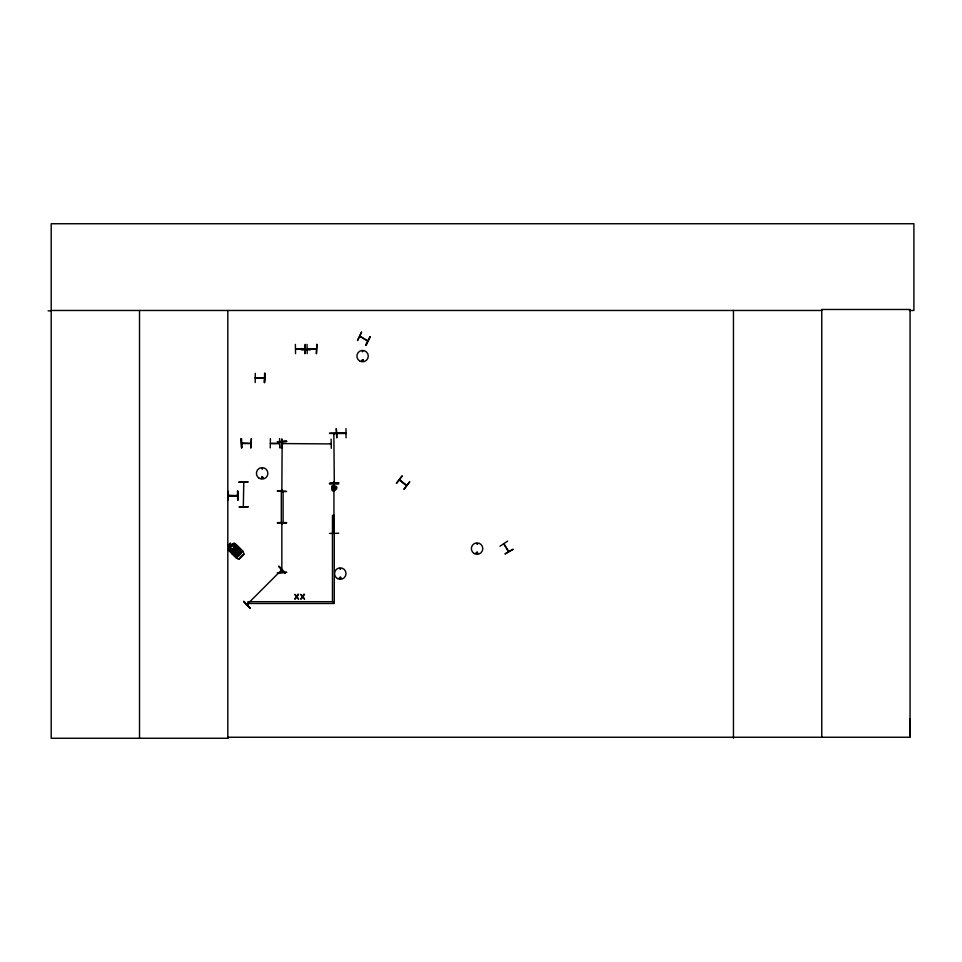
<?xml version="1.0" encoding="UTF-8"?>
<svg xmlns="http://www.w3.org/2000/svg" width="962" height="962" viewBox="0 0 962 962"><rect width="100%" height="100%" fill="white"/><g stroke="black" fill="none" stroke-linecap="round" stroke-linejoin="round"><path stroke-width="1.44" d="M367.893 340.776L359.884 336.315L367.52 341.041M909.403 310.473L913.9 310.473L913.9 223.737L51.202 223.737L51.202 738.263L227.946 738.263L227.826 737.253L910.064 737.253L910.196 718.65M238.636 547.378L237.277 547.606L232.347 552.537L232.263 553.811L236.772 558.213M232.311 553.847L232.395 552.585M235.57 544.877L236.099 544.36L243.326 551.599L242.208 551.406L236.556 557.058L237.398 557.9L236.88 558.417L228.138 549.723L229.69 546.993L228.042 545.358L230.219 543.265M228.271 549.711L228.367 548.52L233.249 543.53L231.818 544.865M282.251 524.037L281.842 523.112M333.85 433.79L334.307 482.804L333.934 481.806M334.355 434.427L334.307 433.621L333.91 434.499M334.307 484.872L334.307 484.066M334.307 533.08L333.934 532.251L334.307 533.237M261.532 477.489C263.612 479.641 261.399 475.288 262.001 478.174M262.939 477.861C260.846 474.47 261.784 481.072 262.915 477.2M363.203 360.401C361.556 362.289 362.301 358.537 363.119 360.269M339.802 568.674L340.644 569.167L339.971 568.482M339.394 577.885C341.714 575.192 340.776 580.531 339.49 578.09M339.67 577.885C341.51 576.178 340.235 579.497 339.814 578.15M476.286 552.681C477.994 556.12 477.934 549.663 476.286 553.114M477.573 543.963L476.647 543.578L477.477 544.059M476.479 552.741C477.585 554.99 477.849 551.166 476.611 552.621M399.446 479.978L406.493 485.582M333.718 489.838L335.606 488.516L334.283 486.616L332.395 487.95L333.718 489.838L333.958 488.492M334.042 487.974L334.283 486.616M281.782 490.175L281.842 491.005M243.326 506.349L243.783 482.599M247.631 603.92L247.042 604.509L281.782 569.769M281.914 570.153L281.132 570.286M262.578 468.831L262.013 468.085L262.025 469.011M316.197 349.254L307.383 348.797M331.108 443.927L330.11 443.566L331.132 443.566M503.655 543.879L508.609 551.599M255.267 377.777L264.37 377.693M250.769 443.434L241.859 443.013M228.331 495.502L229.353 495.502M236.508 495.502L237.53 495.502L228.427 495.502L237.53 495.923L228.355 495.875M365.656 344.973L370.142 336.953M401.972 475.901L396.356 483.189M396.621 483.393L402.272 476.142M399.531 480.074L406.71 485.63L399.699 479.701M404.088 489.201L409.68 481.902M295.635 348.869L304.701 348.761L295.731 349.23M316.257 349.194L307.215 349.266L316.39 349.254M281.902 443.566L331.012 443.915M279.473 443.47L270.43 443.482M344.961 433.381L345.983 433.056M332.948 489.478L333.826 488.431M334.163 488.035L335.053 486.976M232.167 549.482L234.271 547.33M232.479 552.609L233.958 551.094L232.239 549.422M239.033 559.018L243.879 554.064M243.061 551.707L244.035 554.112L239.081 559.175L236.724 558.176L239.081 559.066M278.98 566.281L285.161 573.111L278.956 566.317M247.931 604.124L247.33 604.785M235.906 556.397L241.498 550.805L239.526 548.833M282.155 490.909L282.203 490.175M333.946 484.968L333.934 484.042M282.155 572.246L281.83 571.416L281.842 572.342M281.577 569.829L281.397 570.646M499.963 546.248L507.611 541.125M512.938 549.338L504.978 553.956L512.962 549.374M362.818 361.267C365.091 358.261 359.355 360.774 362.999 361.123M477.501 553.619L476.875 553.703M332.467 488.792L333.754 488.323M335.534 487.674L334.247 488.143L335.606 488.516M235.882 549.037L237.482 548.508L240.596 551.539L240.873 553.92L238.901 555.94L236.508 555.711L233.405 552.669L233.91 551.058L232.119 549.446L234.223 547.282L235.918 549.086L238.588 547.33L243.097 551.755M264.273 378.198L255.267 378.102M279.401 443.53L270.587 443.482M336.989 433.008L337.722 432.984M362.59 350.829L362.458 351.827L362.698 350.902M233.201 543.482L234.572 543.362M503.956 543.65L508.513 551.43M307.034 344.456L307.215 353.655M297.571 349.146L302.85 349.11M295.562 353.631L295.382 344.432M304.762 353.571L305.207 344.372L304.882 353.571M338.696 433.056L329.497 433.165M329.497 433.501L338.696 433.441M281.421 448.328L281.878 439.129L281.469 448.328M331.108 439.129L331.289 448.316M286.592 441.281L277.405 441.798L286.592 441.233M277.405 441.678L286.592 441.618M281.842 442.797L282.155 441.871L281.842 490.909M281.998 443.566L282.924 443.554M282.828 443.879L281.902 443.879M329.497 484.006L338.696 484.018M277.405 491.161L286.604 491.486L277.405 491.029M277.405 522.631L286.592 522.619M277.405 523.015L286.592 522.955M338.696 533.237L329.509 533.429M238.985 482.106L248.184 481.89L238.985 482.166M248.184 506.818L238.997 507.034L248.184 506.758M48.1 310.834L51.202 310.822M51.202 310.473L821.764 310.473M255.267 373.34L255.207 382.539M336.279 428.619L336.796 437.818L336.327 428.619M345.983 428.619L346.055 437.818M345.863 433.032L336.796 433.381L345.995 433.477M338.828 433.345L344.107 433.345M241.161 438.672L241.642 447.871L241.197 438.672M270.394 438.672L270.274 447.871M279.593 438.672L279.726 447.871M241.859 443.53L250.866 443.53M227.814 491.065L227.814 500.264M237.53 491.065L237.65 500.264M334.259 601.695L247.931 601.695L247.931 603.487L334.259 603.487L334.259 515.367L332.467 515.367L332.467 601.695M332.395 487.95L333.742 488.191M409.632 481.866L403.98 489.117M281.806 524.013L281.842 523.208L281.842 572.246M332.744 487.181L333.802 488.059M334.199 488.395L335.257 489.285M232.359 553.751L236.832 558.14M278.715 566.558L285.209 573.063M243.771 601.503L250.264 608.008M234.524 543.314L238.985 547.763M238.287 547.594L233.598 543.698L237.891 547.991M236.52 547.582L233.465 544.516L231.842 545.033L230.171 543.229M235.462 548.653L232.395 545.586L230.399 547.57L233.465 550.637M228.174 545.346L229.858 547.029L229.341 548.641L232.395 551.707M233.105 552.801L228.415 548.905L235.642 556.144M228.234 549.663L232.648 554.088M333.441 486.7L333.91 487.987M334.091 488.48L334.56 489.766M333.874 482.768L333.934 481.902M333.934 532.347L333.934 533.176L333.934 484.139M281.818 439.129L281.806 448.316M910.064 737.253L910.064 309.475L821.764 309.475L821.764 737.253M733.453 310.473L733.453 738.263M310.522 349.807L301.479 349.915M264.586 373.34L264.478 382.539M241.606 438.672L241.606 447.871M237.987 491.065L237.987 500.264M227.814 310.473L227.814 738.263M139.514 310.473L139.514 738.263M236.628 549.458L237.001 552.164L233.742 552.441L236.965 552.958C236.171 557.876 239.586 556.313 237.782 552.849C241.173 554.641 242.833 551.106 237.842 552.08L237.349 548.881L236.628 549.458M361.532 332.203L357.539 340.5L361.532 332.203M370.033 336.88L366.041 345.19L370.033 336.88M297.895 594.36L296.717 596.26L294.817 594.36L296.32 596.777L294.769 599.206L296.681 597.27L298.605 599.206L297.078 596.753L298.593 594.36L297.895 594.36M303.86 594.36L302.681 596.26L300.781 594.36L302.284 596.777L300.733 599.206L302.645 597.27L304.569 599.206L303.042 596.753L304.557 594.36L303.86 594.36M234.139 548.039L232.876 549.338L233.429 549.879L234.692 548.58L234.139 548.039M236.436 549.579L234.463 551.599L237.566 554.629L239.538 552.621L236.436 549.579M243.819 601.454L250 608.273L243.819 601.454M230.122 544.023L228.848 545.31L229.389 545.851L230.676 544.576L230.122 544.023M332.034 486.111C329.413 497.955 344.083 484.391 332.034 486.111M316.871 344.396L316.414 353.595L316.871 344.396M338.696 482.804L329.509 483.369L338.696 482.804M286.592 572.318L277.405 572.883L286.592 572.318M264.971 373.34L264.466 382.539L264.971 373.34M251.371 438.672L250.866 447.871L251.371 438.672M283.105 491.859L281.313 491.859L281.313 522.498L283.105 522.498L283.105 491.859M474.218 553.571A5.736 5.736 0 0 0 482.816 548.605A5.736 5.736 0 0 0 474.218 543.638A5.736 5.736 0 0 0 474.218 553.571M337.421 578.559A5.748 5.748 0 0 0 346.031 573.58A5.748 5.748 0 0 0 337.421 568.602A5.748 5.748 0 0 0 337.421 578.559M359.74 361.051A5.7 5.7 0 0 0 368.278 356.108A5.7 5.7 0 0 0 359.74 351.178A5.7 5.7 0 0 0 359.74 361.051M259.271 478.318A5.748 5.748 0 0 0 267.881 473.352A5.748 5.748 0 0 0 259.271 468.374A5.748 5.748 0 0 0 259.271 478.318"/></g></svg>
